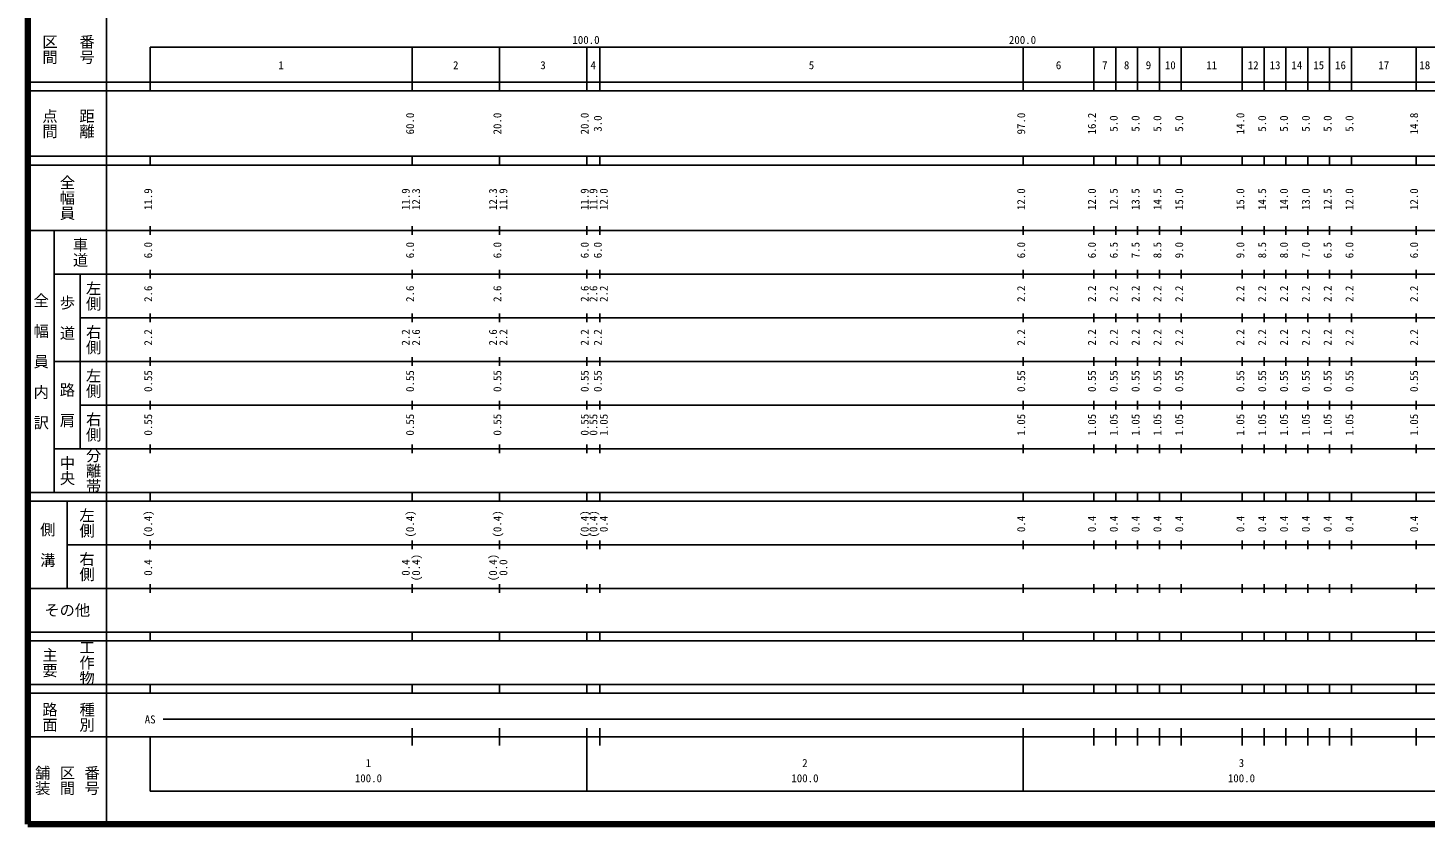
# Model space of a CAD drawing. Units: millimetres on the paper, enlarged 1000 times. Extents: x 40000 to 680000, y 20000 to 380000.
# Drawn here: x 40000 to 360065, y 20000 to 202409 of the extents above; entities that cross this region are included whole.
import ezdxf
from ezdxf.enums import TextEntityAlignment as Align

# ---------------------------------------------------------------- set-up
doc = ezdxf.new("R2010")
doc.units = ezdxf.units.MM
doc.header["$LTSCALE"] = 1000
doc.layers.add('M-TTL', color=2, linetype='Continuous', lineweight=140)
doc.layers.add('M-TTL-BAND', color=7, linetype='Continuous', lineweight=25)
doc.styles.add('@ＭＳ ゴシック', font='')
doc.styles.add('ＭＳ ゴシック', font='')
doc.styles.get('@ＭＳ ゴシック').set_extended_font_data('@MS Gothic')
doc.styles.get('ＭＳ ゴシック').set_extended_font_data('MS Gothic')

msp = doc.modelspace()

# ---------------------------------------------------------------- linework, layer by layer
at = {"layer": 'M-TTL'}
for p, q in [((40000, 380000), (40000, 20000)), ((40000, 20000), (680000, 20000))]:
    msp.add_line(p, q, dxfattribs=at)
at = {"layer": 'M-TTL-BAND'}
for p, q in [((58000, 370000), (58000, 20000)), ((68000, 198000), (579000, 198000)), ((68000, 198000), (68000, 188000)), ((128000, 188000), (128000, 198000)), ((148000, 188000), (148000, 198000)), ((168000, 188000), (168000, 198000)), ((171000, 188000), (171000, 198000)), ((268000, 188000), (268000, 198000)), ((284200, 188000), (284200, 198000)), ((289200, 188000), (289200, 198000)), ((294200, 188000), (294200, 198000)), ((299200, 188000), (299200, 198000)), ((304200, 188000), (304200, 198000)), ((318200, 188000), (318200, 198000)), ((323200, 188000), (323200, 198000)), ((328200, 188000), (328200, 198000)), ((333200, 188000), (333200, 198000)), ((338200, 188000), (338200, 198000)), ((343200, 188000), (343200, 198000)), ((358000, 188000), (358000, 198000)), ((40000, 190000), (579000, 190000)), ((40000, 188000), (579000, 188000)), ((40000, 173000), (579000, 173000)), ((68000, 171000), (68000, 173000)), ((128000, 171000), (128000, 173000)), ((148000, 171000), (148000, 173000)), ((168000, 171000), (168000, 173000)), ((171000, 171000), (171000, 173000)), ((268000, 171000), (268000, 173000)), ((284200, 171000), (284200, 173000)), ((289200, 171000), (289200, 173000)), ((294200, 171000), (294200, 173000)), ((299200, 171000), (299200, 173000)), ((304200, 171000), (304200, 173000)), ((318200, 171000), (318200, 173000)), ((323200, 171000), (323200, 173000)), ((328200, 171000), (328200, 173000)), ((333200, 171000), (333200, 173000)), ((338200, 171000), (338200, 173000)), ((343200, 171000), (343200, 173000)), ((358000, 171000), (358000, 173000)), ((40000, 171000), (579000, 171000)), ((68000, 155000), (68000, 157000)), ((128000, 155000), (128000, 157000)), ((148000, 155000), (148000, 157000)), ((168000, 155000), (168000, 157000)), ((171000, 155000), (171000, 157000)), ((268000, 155000), (268000, 157000)), ((284200, 155000), (284200, 157000)), ((289200, 155000), (289200, 157000)), ((294200, 155000), (294200, 157000)), ((299200, 155000), (299200, 157000)), ((304200, 155000), (304200, 157000)), ((318200, 155000), (318200, 157000)), ((323200, 155000), (323200, 157000)), ((328200, 155000), (328200, 157000)), ((333200, 155000), (333200, 157000)), ((338200, 155000), (338200, 157000)), ((343200, 155000), (343200, 157000)), ((358000, 155000), (358000, 157000)), ((40000, 156000), (579000, 156000)), ((46000, 96000), (46000, 156000)), ((46000, 146000), (579000, 146000)), ((52000, 146000), (52000, 106000)), ((68000, 145000), (68000, 147000)), ((128000, 145000), (128000, 147000)), ((148000, 145000), (148000, 147000)), ((168000, 145000), (168000, 147000)), ((171000, 145000), (171000, 147000)), ((268000, 145000), (268000, 147000)), ((284200, 145000), (284200, 147000)), ((289200, 145000), (289200, 147000)), ((294200, 145000), (294200, 147000)), ((299200, 145000), (299200, 147000)), ((304200, 145000), (304200, 147000)), ((318200, 145000), (318200, 147000)), ((323200, 145000), (323200, 147000)), ((328200, 145000), (328200, 147000)), ((333200, 145000), (333200, 147000)), ((338200, 145000), (338200, 147000)), ((343200, 145000), (343200, 147000)), ((358000, 145000), (358000, 147000)), ((52000, 136000), (579000, 136000)), ((68000, 135000), (68000, 137000)), ((128000, 135000), (128000, 137000)), ((148000, 135000), (148000, 137000)), ((168000, 135000), (168000, 137000)), ((171000, 135000), (171000, 137000)), ((268000, 135000), (268000, 137000)), ((284200, 135000), (284200, 137000)), ((289200, 135000), (289200, 137000)), ((294200, 135000), (294200, 137000)), ((299200, 135000), (299200, 137000)), ((304200, 135000), (304200, 137000)), ((318200, 135000), (318200, 137000)), ((323200, 135000), (323200, 137000)), ((328200, 135000), (328200, 137000)), ((333200, 135000), (333200, 137000)), ((338200, 135000), (338200, 137000)), ((343200, 135000), (343200, 137000)), ((358000, 135000), (358000, 137000)), ((46000, 126000), (579000, 126000)), ((68000, 125000), (68000, 127000)), ((128000, 125000), (128000, 127000)), ((148000, 125000), (148000, 127000)), ((168000, 125000), (168000, 127000)), ((171000, 125000), (171000, 127000)), ((268000, 125000), (268000, 127000)), ((284200, 125000), (284200, 127000)), ((289200, 125000), (289200, 127000)), ((294200, 125000), (294200, 127000)), ((299200, 125000), (299200, 127000)), ((304200, 125000), (304200, 127000)), ((318200, 125000), (318200, 127000)), ((323200, 125000), (323200, 127000)), ((328200, 125000), (328200, 127000)), ((333200, 125000), (333200, 127000)), ((338200, 125000), (338200, 127000)), ((343200, 125000), (343200, 127000)), ((358000, 125000), (358000, 127000)), ((52000, 116000), (579000, 116000)), ((68000, 115000), (68000, 117000)), ((128000, 115000), (128000, 117000)), ((148000, 115000), (148000, 117000)), ((168000, 115000), (168000, 117000)), ((171000, 115000), (171000, 117000)), ((268000, 115000), (268000, 117000)), ((284200, 115000), (284200, 117000)), ((289200, 115000), (289200, 117000)), ((294200, 115000), (294200, 117000)), ((299200, 115000), (299200, 117000)), ((304200, 115000), (304200, 117000)), ((318200, 115000), (318200, 117000)), ((323200, 115000), (323200, 117000)), ((328200, 115000), (328200, 117000)), ((333200, 115000), (333200, 117000)), ((338200, 115000), (338200, 117000)), ((343200, 115000), (343200, 117000)), ((358000, 115000), (358000, 117000)), ((46000, 106000), (579000, 106000)), ((68000, 105000), (68000, 107000)), ((128000, 105000), (128000, 107000)), ((148000, 105000), (148000, 107000)), ((168000, 105000), (168000, 107000)), ((171000, 105000), (171000, 107000)), ((268000, 105000), (268000, 107000)), ((284200, 105000), (284200, 107000)), ((289200, 105000), (289200, 107000)), ((294200, 105000), (294200, 107000)), ((299200, 105000), (299200, 107000)), ((304200, 105000), (304200, 107000)), ((318200, 105000), (318200, 107000)), ((323200, 105000), (323200, 107000)), ((328200, 105000), (328200, 107000)), ((333200, 105000), (333200, 107000)), ((338200, 105000), (338200, 107000)), ((343200, 105000), (343200, 107000)), ((358000, 105000), (358000, 107000)), ((40000, 96000), (579000, 96000)), ((40000, 94000), (579000, 94000)), ((49000, 94000), (49000, 74000)), ((68000, 94000), (68000, 96000)), ((128000, 94000), (128000, 96000)), ((148000, 94000), (148000, 96000)), ((168000, 94000), (168000, 96000)), ((171000, 94000), (171000, 96000)), ((268000, 94000), (268000, 96000)), ((284200, 94000), (284200, 96000)), ((289200, 94000), (289200, 96000)), ((294200, 94000), (294200, 96000)), ((299200, 94000), (299200, 96000)), ((304200, 94000), (304200, 96000)), ((318200, 94000), (318200, 96000)), ((323200, 94000), (323200, 96000)), ((328200, 94000), (328200, 96000)), ((333200, 94000), (333200, 96000)), ((338200, 94000), (338200, 96000)), ((343200, 94000), (343200, 96000)), ((358000, 94000), (358000, 96000)), ((49000, 84000), (579000, 84000)), ((68000, 83000), (68000, 85000)), ((128000, 83000), (128000, 85000)), ((148000, 83000), (148000, 85000)), ((168000, 83000), (168000, 85000)), ((171000, 83000), (171000, 85000)), ((268000, 83000), (268000, 85000)), ((284200, 83000), (284200, 85000)), ((289200, 83000), (289200, 85000)), ((294200, 83000), (294200, 85000)), ((299200, 83000), (299200, 85000)), ((304200, 83000), (304200, 85000)), ((318200, 83000), (318200, 85000)), ((323200, 83000), (323200, 85000)), ((328200, 83000), (328200, 85000)), ((333200, 83000), (333200, 85000)), ((338200, 83000), (338200, 85000)), ((343200, 83000), (343200, 85000)), ((358000, 83000), (358000, 85000)), ((40000, 74000), (579000, 74000)), ((68000, 73000), (68000, 75000)), ((128000, 73000), (128000, 75000)), ((148000, 73000), (148000, 75000)), ((168000, 73000), (168000, 75000)), ((171000, 73000), (171000, 75000)), ((268000, 73000), (268000, 75000)), ((284200, 73000), (284200, 75000)), ((289200, 73000), (289200, 75000)), ((294200, 73000), (294200, 75000)), ((299200, 73000), (299200, 75000)), ((304200, 73000), (304200, 75000)), ((318200, 73000), (318200, 75000)), ((323200, 73000), (323200, 75000)), ((328200, 73000), (328200, 75000)), ((333200, 73000), (333200, 75000)), ((338200, 73000), (338200, 75000)), ((343200, 73000), (343200, 75000)), ((358000, 73000), (358000, 75000)), ((40000, 64000), (579000, 64000)), ((40000, 62000), (579000, 62000)), ((68000, 62000), (68000, 64000)), ((128000, 62000), (128000, 64000)), ((148000, 62000), (148000, 64000)), ((168000, 62000), (168000, 64000)), ((171000, 62000), (171000, 64000)), ((268000, 62000), (268000, 64000)), ((284200, 62000), (284200, 64000)), ((289200, 62000), (289200, 64000)), ((294200, 62000), (294200, 64000)), ((299200, 62000), (299200, 64000)), ((304200, 62000), (304200, 64000)), ((318200, 62000), (318200, 64000)), ((323200, 62000), (323200, 64000)), ((328200, 62000), (328200, 64000)), ((333200, 62000), (333200, 64000)), ((338200, 62000), (338200, 64000)), ((343200, 62000), (343200, 64000)), ((358000, 62000), (358000, 64000)), ((40000, 52000), (579000, 52000)), ((68000, 50000), (68000, 52000)), ((128000, 50000), (128000, 52000)), ((148000, 50000), (148000, 52000)), ((168000, 50000), (168000, 52000)), ((171000, 50000), (171000, 52000)), ((268000, 50000), (268000, 52000)), ((284200, 50000), (284200, 52000)), ((289200, 50000), (289200, 52000)), ((294200, 50000), (294200, 52000)), ((299200, 50000), (299200, 52000)), ((304200, 50000), (304200, 52000)), ((318200, 50000), (318200, 52000)), ((323200, 50000), (323200, 52000)), ((328200, 50000), (328200, 52000)), ((333200, 50000), (333200, 52000)), ((338200, 50000), (338200, 52000)), ((343200, 50000), (343200, 52000)), ((358000, 50000), (358000, 52000)), ((40000, 50000), (579000, 50000)), ((71000, 44000), (565000, 44000)), ((128000, 38000), (128000, 42000)), ((148000, 38000), (148000, 42000)), ((168000, 27500), (168000, 42000)), ((171000, 38000), (171000, 42000)), ((268000, 27500), (268000, 42000)), ((284200, 38000), (284200, 42000)), ((289200, 38000), (289200, 42000)), ((294200, 38000), (294200, 42000)), ((299200, 38000), (299200, 42000)), ((304200, 38000), (304200, 42000)), ((318200, 38000), (318200, 42000)), ((323200, 38000), (323200, 42000)), ((328200, 38000), (328200, 42000)), ((333200, 38000), (333200, 42000)), ((338200, 38000), (338200, 42000)), ((343200, 38000), (343200, 42000)), ((358000, 38000), (358000, 42000)), ((40000, 40000), (579000, 40000)), ((68000, 40000), (68000, 27500)), ((68000, 27500), (579000, 27500))]:
    msp.add_line(p, q, dxfattribs=at)

# ---------------------------------------------------------------- texts
at = {"layer": 'M-TTL-BAND', "style": '@ＭＳ ゴシック'}
for s, p in [('区間', (45000, 197500)), ('番号', (53500, 197500)), ('点間', (45000, 180500)), ('距離', (53500, 180500)), ('全幅員', (49000, 163500)), ('車道', (52000, 151000)), ('左側', (55000, 141000)), ('全\u3000幅\u3000員\u3000内\u3000訳', (43000, 126000)), ('歩\u3000道', (49000, 136000)), ('右側', (55000, 131000)), ('左側', (55000, 121000)), ('路\u3000肩', (49000, 116000)), ('右側', (55000, 111000)), ('分離帯', (55000, 101000)), ('中央', (49000, 101000)), ('左側', (53500, 89000)), ('側\u3000溝', (44500, 84000)), ('右側', (53500, 79000)), ('工作物', (53500, 57000)), ('主要', (45000, 57000)), ('路面', (45000, 44500)), ('種別', (53500, 44500)), ('舗装', (43333, 30000)), ('区間', (49000, 30000)), ('番号', (54667, 30000))]:
    msp.add_text(s, height=2566, rotation=270, dxfattribs=at).set_placement(p, align=Align.MIDDLE_CENTER)
at = {"layer": 'M-TTL-BAND', "style": 'ＭＳ ゴシック'}
for s, p in [('100.0', (167844, 198195)), ('200.0', (267844, 198195)), ('1', (98000, 192405)), ('2', (138000, 192405)), ('3', (158000, 192405)), ('4', (169500, 192405)), ('5', (219500, 192405)), ('6', (276100, 192405)), ('7', (286700, 192405)), ('8', (291700, 192405)), ('9', (296700, 192405)), ('10', (301700, 192405)), ('11', (311200, 192405)), ('12', (320700, 192405)), ('13', (325700, 192405)), ('14', (330700, 192405)), ('15', (335700, 192405)), ('16', (340700, 192405)), ('17', (350600, 192405)), ('18', (360000, 192405)), ('AS', (68000, 42500)), ('1', (118000, 32523)), ('2', (218000, 32523)), ('3', (318000, 32523)), ('100.0', (118000, 29033)), ('100.0', (218000, 29033)), ('100.0', (318000, 29033))]:
    msp.add_text(s, height=1833, dxfattribs=at).set_placement(p, align=Align.BOTTOM_CENTER)
for s, p in [('60.0', (129000, 180500)), ('20.0', (149000, 180500)), ('20.0', (169000, 180500)), ('97.0', (269000, 180500)), ('16.2', (285200, 180500)), ('14.0', (319200, 180500)), ('14.8', (359000, 180500)), ('3.0', (172000, 180500)), ('5.0', (290200, 180500)), ('5.0', (295200, 180500)), ('5.0', (300200, 180500)), ('5.0', (305200, 180500)), ('5.0', (324200, 180500)), ('5.0', (329200, 180500)), ('5.0', (334200, 180500)), ('5.0', (339200, 180500)), ('5.0', (344200, 180500)), ('11.9', (69000, 163174)), ('11.9', (128000, 163174)), ('12.3', (130370, 163174)), ('12.3', (148000, 163174)), ('11.9', (150370, 163174)), ('11.9', (169000, 163174)), ('11.9', (171000, 163174)), ('12.0', (173370, 163174)), ('12.0', (269000, 163174)), ('12.0', (285200, 163174)), ('12.5', (290200, 163174)), ('13.5', (295200, 163174)), ('14.5', (300200, 163174)), ('15.0', (305200, 163174)), ('15.0', (319200, 163174)), ('14.5', (324200, 163174)), ('14.0', (329200, 163174)), ('13.0', (334200, 163174)), ('12.5', (339200, 163174)), ('12.0', (344200, 163174)), ('12.0', (359000, 163174)), ('6.0', (69000, 151500)), ('6.0', (129000, 151500)), ('6.0', (149000, 151500)), ('6.0', (169000, 151500)), ('6.0', (172000, 151500)), ('6.0', (269000, 151500)), ('6.0', (285200, 151500)), ('6.5', (290200, 151500)), ('7.5', (295200, 151500)), ('8.5', (300200, 151500)), ('9.0', (305200, 151500)), ('9.0', (319200, 151500)), ('8.5', (324200, 151500)), ('8.0', (329200, 151500)), ('7.0', (334200, 151500)), ('6.5', (339200, 151500)), ('6.0', (344200, 151500)), ('6.0', (359000, 151500)), ('2.6', (69000, 141500)), ('2.6', (129000, 141500)), ('2.6', (149000, 141500)), ('2.6', (169000, 141500)), ('2.6', (171000, 141500)), ('2.2', (173370, 141500)), ('2.2', (269000, 141500)), ('2.2', (285200, 141500)), ('2.2', (290200, 141500)), ('2.2', (295200, 141500)), ('2.2', (300200, 141500)), ('2.2', (305200, 141500)), ('2.2', (319200, 141500)), ('2.2', (324200, 141500)), ('2.2', (329200, 141500)), ('2.2', (334200, 141500)), ('2.2', (339200, 141500)), ('2.2', (344200, 141500)), ('2.2', (359000, 141500)), ('2.2', (69000, 131500)), ('2.2', (128000, 131500)), ('2.6', (130370, 131500)), ('2.6', (148000, 131500)), ('2.2', (150370, 131500)), ('2.2', (169000, 131500)), ('2.2', (172000, 131500)), ('2.2', (269000, 131500)), ('2.2', (285200, 131500)), ('2.2', (290200, 131500)), ('2.2', (295200, 131500)), ('2.2', (300200, 131500)), ('2.2', (305200, 131500)), ('2.2', (319200, 131500)), ('2.2', (324200, 131500)), ('2.2', (329200, 131500)), ('2.2', (334200, 131500)), ('2.2', (339200, 131500)), ('2.2', (344200, 131500)), ('2.2', (359000, 131500)), ('0.55', (69000, 121500)), ('0.55', (129000, 121500)), ('0.55', (149000, 121500)), ('0.55', (169000, 121500)), ('0.55', (172000, 121500)), ('0.55', (269000, 121500)), ('0.55', (285200, 121500)), ('0.55', (290200, 121500)), ('0.55', (295200, 121500)), ('0.55', (300200, 121500)), ('0.55', (305200, 121500)), ('0.55', (319200, 121500)), ('0.55', (324200, 121500)), ('0.55', (329200, 121500)), ('0.55', (334200, 121500)), ('0.55', (339200, 121500)), ('0.55', (344200, 121500)), ('0.55', (359000, 121500)), ('0.55', (69000, 111500)), ('0.55', (129000, 111500)), ('0.55', (149000, 111500)), ('0.55', (169000, 111500)), ('0.55', (171000, 111500)), ('1.05', (173370, 111500)), ('1.05', (269000, 111500)), ('1.05', (285200, 111500)), ('1.05', (290200, 111500)), ('1.05', (295200, 111500)), ('1.05', (300200, 111500)), ('1.05', (305200, 111500)), ('1.05', (319200, 111500)), ('1.05', (324200, 111500)), ('1.05', (329200, 111500)), ('1.05', (334200, 111500)), ('1.05', (339200, 111500)), ('1.05', (344200, 111500)), ('1.05', (359000, 111500)), ('(0.4)', (69000, 88764)), ('(0.4)', (129000, 88764)), ('(0.4)', (149000, 88764)), ('(0.4)', (169000, 88764)), ('(0.4)', (171000, 88764)), ('0.4', (173370, 88764)), ('0.4', (269000, 88764)), ('0.4', (285200, 88764)), ('0.4', (290200, 88764)), ('0.4', (295200, 88764)), ('0.4', (300200, 88764)), ('0.4', (305200, 88764)), ('0.4', (319200, 88764)), ('0.4', (324200, 88764)), ('0.4', (329200, 88764)), ('0.4', (334200, 88764)), ('0.4', (339200, 88764)), ('0.4', (344200, 88764)), ('0.4', (359000, 88764)), ('0.4', (69000, 78764)), ('0.4', (128000, 78764)), ('(0.4)', (130370, 78764)), ('(0.4)', (148000, 78764)), ('0.0', (150370, 78764))]:
    msp.add_text(s, height=1833, rotation=90, dxfattribs=at).set_placement(p, align=Align.BOTTOM_CENTER)
msp.add_text('その他', height=2566, dxfattribs=at).set_placement((49000, 69000), align=Align.MIDDLE_CENTER)

doc.saveas('drawing.dxf')
